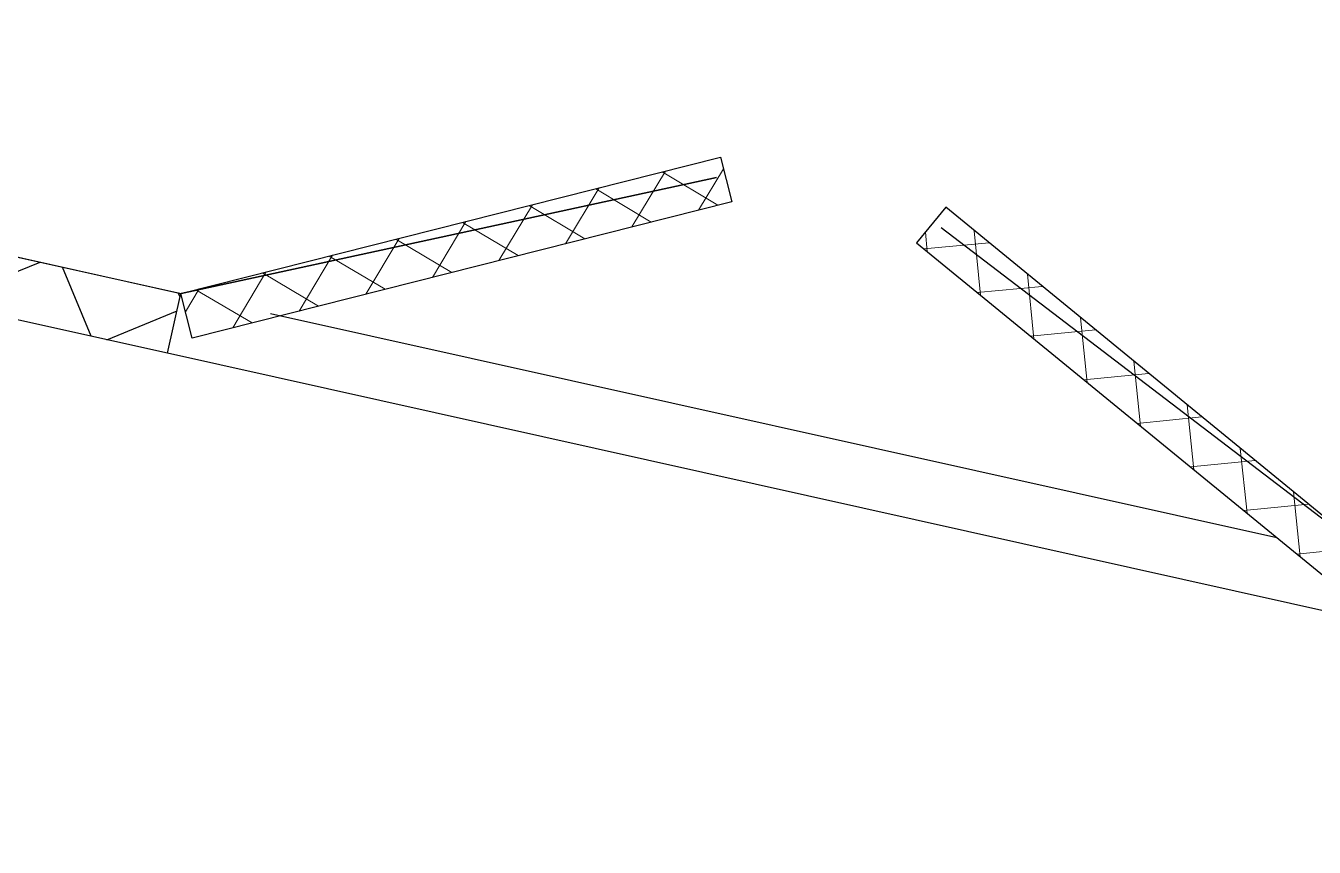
# Model space of a CAD drawing. Extents: x 5370511 to 5386565, y 1010429 to 1053793.
# Drawn here: x 5379775.034 to 5379777.138, y 1039453.707 to 1039455.048 of the extents above; entities that cross this region are included whole.
import ezdxf

# ---------------------------------------------------------------- set-up
doc = ezdxf.new("R2010")
doc.units = 0
doc.layers.get('0').update_dxf_attribs({"linetype": 'CONTINUOUS'})
doc.layers.add('ГП_сооружения', color=7, linetype='CONTINUOUS')
doc.layers.add('ЭС (09)', color=7, linetype='CONTINUOUS', lineweight=13)
doc.layers.add('ЭС (тонкий)', color=7, linetype='CONTINUOUS', lineweight=25)

# ---------------------------------------------------------------- blocks, each defined once
blk = doc.blocks.new('A$C073B76A8')
at = {"layer": 'ЭС (09)', "ltscale": 0.35, "transparency": 33554687}
h = blk.add_hatch(dxfattribs=at)
h.set_pattern_fill('ANSI37', color=256, scale=0.4999999999999999, angle=-210.0000000000104)
h.set_pattern_definition([(194.9999999999895, (9382.436294134515, -8685.7157042559), (0.4108752340999714, -1.533407249233971), []), (284.9999999999895, (9382.436294134515, -8685.7157042559), (1.533407249233971, 0.4108752340999714), [])])
h.paths.add_polyline_path([(0, 0), (0.7500000000019895, 1.299038105675493), (-14.99010720082833, 10.38659323515151), (-15.74010720082845, 9.087555129475618)])
at = {"transparency": 33554687}
for p, q in [((-14.99010720082833, 10.38659323515151), (-15.74010720082873, 9.087555129475106)), ((0.7500000000019895, 1.299038105675493), (-14.99010720082839, 10.38659323515145))]:
    blk.add_line(p, q, dxfattribs=at)
at = {"linetype": 'Continuous', "transparency": 33554687}
for p, q in [((-15.74010720082725, 9.087555129477664), (0, 0)), ((0, 0), (0.7500000000019895, 1.299038105675493))]:
    blk.add_line(p, q, dxfattribs=at)
blk = doc.blocks.new('*U326')
at = {"layer": 'ЭС (тонкий)', "transparency": 33554687}
h = blk.add_hatch(dxfattribs=at)
h.set_pattern_fill('ANSI37', color=253, angle=79.77202800376043)
h.set_pattern_definition([(124.7720280037604, (389.8221076882319, -736.7669303502602), (-2.608033060492139, -1.810742542544358), []), (214.7720280037603, (389.8221076882319, -736.7669303502602), (1.810742542544358, -2.608033060492139), [])])
h.paths.add_polyline_path([(222.3977735015176, -46.04235934410394), (262.3977735015212, -46.04235934396388), (262.3977735015285, -48.0423593439657), (222.3977735015285, -48.04235934410394)])
h.paths.add_polyline_path([(271.397773499664, -48.04235934393296), (273.3977734996622, -48.04235934392568), (273.3977734998332, -97.04235934392568), (271.397773499835, -97.04235934393296)], flags=17)
h.paths.add_polyline_path([(211.3977735035658, -99.04235934414396), (351.3977734914586, -99.04235934365465), (411.3977734877333, -99.04235934345274), (411.3977734877242, -96.12499739853706), (409.3977734877242, -96.12499739854252), (409.397773487726, -97.0423593434582), (351.3977734914513, -97.04235934365647), (351.3977734912803, -48.04235934365647), (409.397773487555, -48.04235934252506), (409.3977734877242, -96.58367837006813), (411.3977734877242, -96.12499739853706), (411.3977734875514, -46.0423593425196), (298.164321817512, -46.04235934383837), (298.1643218175211, -48.04235934384201), (349.3977734912785, -48.04235934366193), (349.3977734914531, -97.0423593427306), (213.3977735035567, -97.04235934413668), (213.3977735033893, -48.04235934320536), (280.1643218193838, -48.04235934297617), (280.1643218193783, -46.04235934390385), (211.397773503382, -46.042359343209)])
h.paths.add_polyline_path([(401.1258575833069, -46.04235934348367), (360.3977734894104, -46.04235934362737), (360.3977734894213, -48.04235934362373), (401.1258575833087, -48.04235934348549)])
at = {"layer": 'ЭС (тонкий)', "color": 253, "transparency": 33554687}
for p, q in [((211.3977735033857, -46.042359343209), (222.3977735015249, -46.04235934410394)), ((225.397773501523, -46.04235934409121), (259.0637222841049, -46.04235934397661)), ((222.3977735015303, -48.04235934410394), (213.397773503393, -48.04235934320536)), ((262.3977735015303, -48.0423593439657), (222.3977735015303, -48.04235934410394))]:
    blk.add_line(p, q, dxfattribs=at)
for points in [[(246.1623667599586, -38.54376613982072), (262.4020632271665, -46.04442335458384), (272.4020632189593, -46.04482804725899), (272.3999183477961, -99.04482800385972), (211.3999183977382, -99.04235937853969), (211.4020632689014, -46.04235942193895), (222.4020632599083, -46.04280458388143), (238.6423667661099, -38.54346181092819)], [(238.6423667661099, -38.54346181092819), (222.4020632599083, -46.04280458388143)], [(246.1623667599586, -38.54376613982072), (262.4020632271665, -46.04442335458384)], [(222.3977735015303, -48.04235934410394), (222.3977735015249, -46.04235934410394)]]:
    blk.add_lwpolyline(points, dxfattribs=at)
at = {"layer": 'ЭС (тонкий)', "color": 253, "transparency": 33554687, "xscale": -1, "rotation": 356.7374675347008}
blk.add_blockref('A$C073B76A8', (223.0726281614677, -47.38197540435726), dxfattribs=at)
at = {"layer": 'ЭС (тонкий)', "color": 253, "transparency": 33554687, "rotation": 3.26253246569524}
blk.add_blockref('A$C073B76A8', (261.7229188420513, -47.38197540422266), dxfattribs=at)

msp = doc.modelspace()

# ---------------------------------------------------------------- block references
at = {"layer": 'ГП_сооружения', "color": 1, "lineweight": 15, "xscale": 0.05000000000000001, "yscale": 0.05000000000000001, "zscale": 0.05000000000000001, "rotation": 347.4452412677718}
msp.add_blockref('*U326', (5379764.933649814, 1039459.274949813), dxfattribs=at)

doc.saveas('drawing.dxf')
